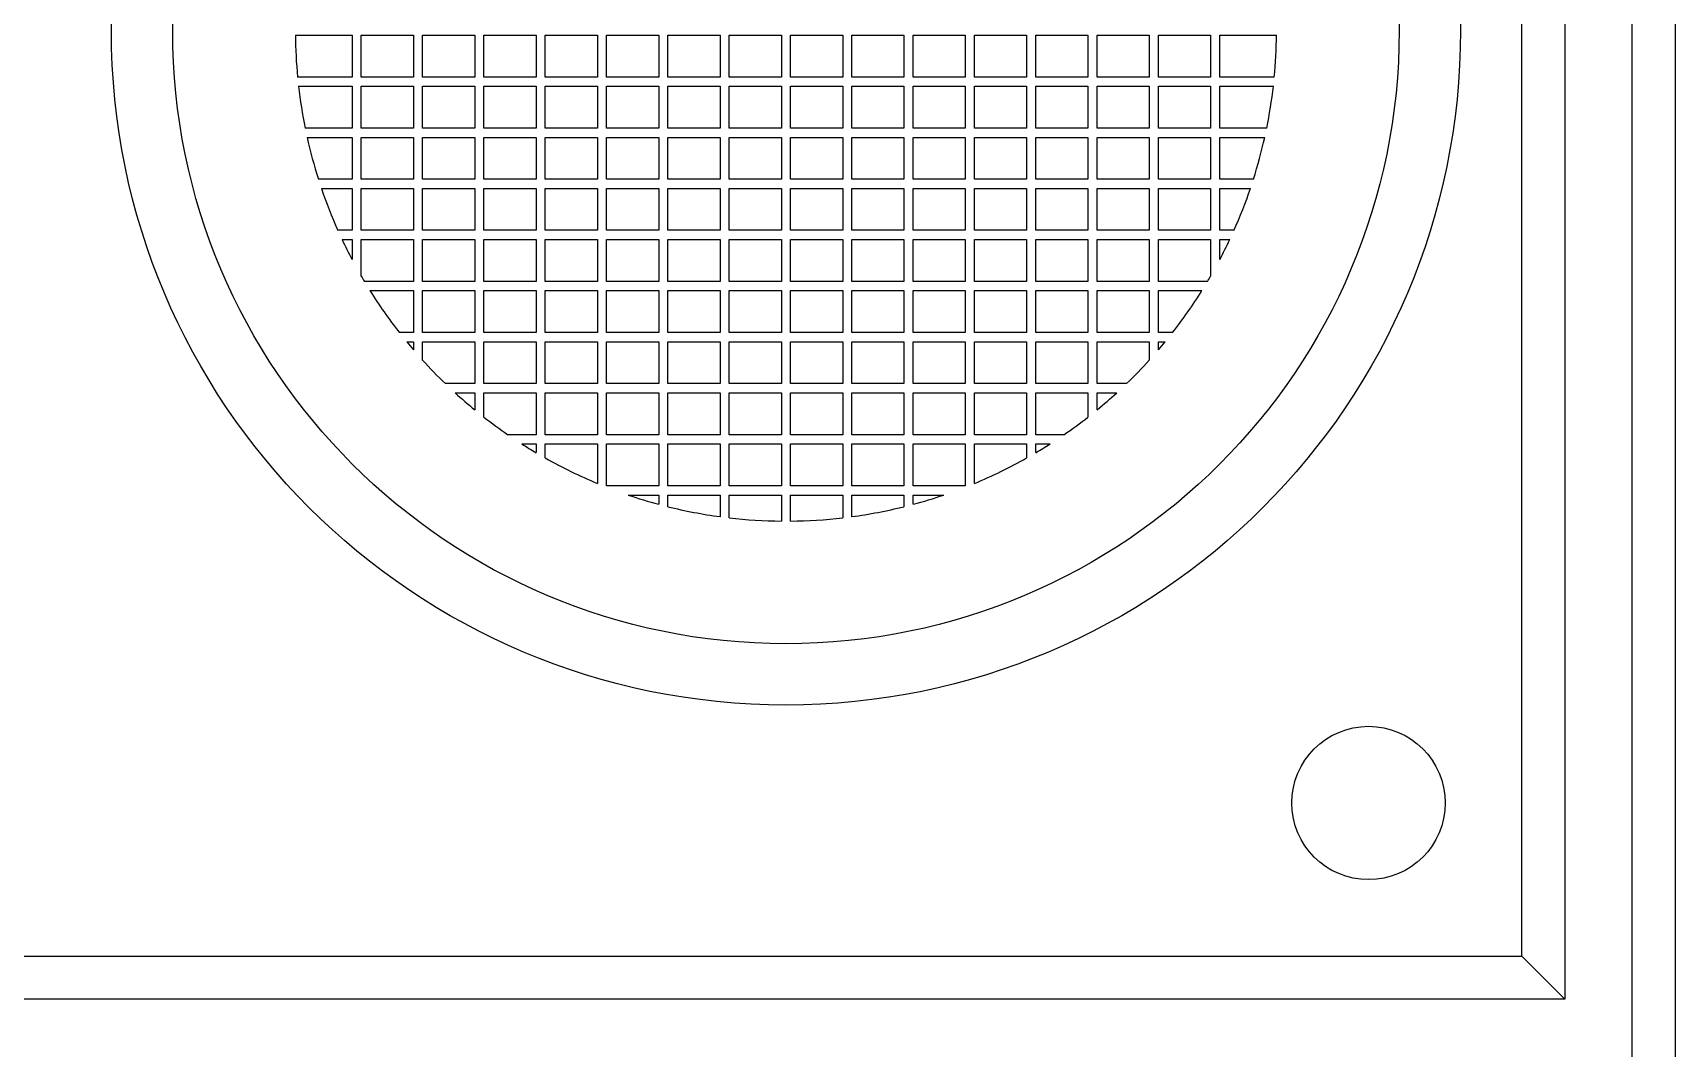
# Model space of a CAD drawing. Header units: millimetres. Extents: x -2889 to 8174, y 2447 to 8478.
# Drawn here: x 2753.904 to 2756.582, y 3469.607 to 3471.263 of the extents above; entities that cross this region are included whole.
import ezdxf

# ---------------------------------------------------------------- set-up
doc = ezdxf.new("R2010")
doc.units = ezdxf.units.MM

msp = doc.modelspace()

# ---------------------------------------------------------------- linework, layer by layer
at = {"color": 7, "linetype": 'Continuous', "lineweight": 25}
for p, q in [((2756.5119, 3448.5766), (2756.5119, 3474.4366)), ((2756.5819, 3474.4366), (2756.5819, 3448.5766)), ((2756.4019, 3472.8266), (2756.4019, 3469.6866)), ((2756.3319, 3469.7566), (2756.3319, 3472.7566)), ((2754.3319, 3471.2588), (2754.4244, 3471.2588)), ((2754.4244, 3471.2588), (2754.4244, 3471.1905)), ((2754.4394, 3471.2588), (2754.5244, 3471.2588)), ((2754.4394, 3471.1905), (2754.4394, 3471.2588)), ((2754.5244, 3471.2588), (2754.5244, 3471.1905)), ((2754.5394, 3471.2588), (2754.6244, 3471.2588)), ((2754.5394, 3471.1905), (2754.5394, 3471.2588)), ((2754.6244, 3471.2588), (2754.6244, 3471.1905)), ((2754.6394, 3471.2588), (2754.7244, 3471.2588)), ((2754.6394, 3471.1905), (2754.6394, 3471.2588)), ((2754.7244, 3471.2588), (2754.7244, 3471.1905)), ((2754.7394, 3471.2588), (2754.8244, 3471.2588)), ((2754.7394, 3471.1905), (2754.7394, 3471.2588)), ((2754.8244, 3471.2588), (2754.8244, 3471.1905)), ((2754.8394, 3471.2588), (2754.9244, 3471.2588)), ((2754.8394, 3471.1905), (2754.8394, 3471.2588)), ((2754.9244, 3471.2588), (2754.9244, 3471.1905)), ((2754.9394, 3471.2588), (2755.0244, 3471.2588)), ((2754.9394, 3471.1905), (2754.9394, 3471.2588)), ((2755.0244, 3471.2588), (2755.0244, 3471.1905)), ((2755.0394, 3471.2588), (2755.1244, 3471.2588)), ((2755.0394, 3471.1905), (2755.0394, 3471.2588)), ((2755.1244, 3471.2588), (2755.1244, 3471.1905)), ((2755.1394, 3471.2588), (2755.2244, 3471.2588)), ((2755.1394, 3471.1905), (2755.1394, 3471.2588)), ((2755.2244, 3471.2588), (2755.2244, 3471.1905)), ((2755.2394, 3471.2588), (2755.3244, 3471.2588)), ((2755.2394, 3471.1905), (2755.2394, 3471.2588)), ((2755.3244, 3471.2588), (2755.3244, 3471.1905)), ((2755.3394, 3471.2588), (2755.4244, 3471.2588)), ((2755.3394, 3471.1905), (2755.3394, 3471.2588)), ((2755.4244, 3471.2588), (2755.4244, 3471.1905)), ((2755.4394, 3471.2588), (2755.5244, 3471.2588)), ((2755.4394, 3471.1905), (2755.4394, 3471.2588)), ((2755.5244, 3471.2588), (2755.5244, 3471.1905)), ((2755.5394, 3471.2588), (2755.6244, 3471.2588)), ((2755.5394, 3471.1905), (2755.5394, 3471.2588)), ((2755.6244, 3471.2588), (2755.6244, 3471.1905)), ((2755.6394, 3471.2588), (2755.7244, 3471.2588)), ((2755.6394, 3471.1905), (2755.6394, 3471.2588)), ((2755.7244, 3471.2588), (2755.7244, 3471.1905)), ((2755.7394, 3471.2588), (2755.8244, 3471.2588)), ((2755.7394, 3471.1905), (2755.7394, 3471.2588)), ((2755.8244, 3471.2588), (2755.8244, 3471.1905)), ((2755.8394, 3471.2588), (2755.9318, 3471.2588)), ((2755.8394, 3471.1905), (2755.8394, 3471.2588)), ((2754.4244, 3471.1905), (2754.3355, 3471.1905)), ((2754.3371, 3471.1755), (2754.4244, 3471.1755)), ((2754.4244, 3471.1755), (2754.4244, 3471.1071)), ((2754.5244, 3471.1905), (2754.4394, 3471.1905)), ((2754.4394, 3471.1755), (2754.5244, 3471.1755)), ((2754.4394, 3471.1071), (2754.4394, 3471.1755)), ((2754.5244, 3471.1755), (2754.5244, 3471.1071)), ((2754.6244, 3471.1905), (2754.5394, 3471.1905)), ((2754.5394, 3471.1755), (2754.6244, 3471.1755)), ((2754.5394, 3471.1071), (2754.5394, 3471.1755)), ((2754.6244, 3471.1755), (2754.6244, 3471.1071)), ((2754.7244, 3471.1905), (2754.6394, 3471.1905)), ((2754.6394, 3471.1755), (2754.7244, 3471.1755)), ((2754.6394, 3471.1071), (2754.6394, 3471.1755)), ((2754.7244, 3471.1755), (2754.7244, 3471.1071)), ((2754.8244, 3471.1905), (2754.7394, 3471.1905)), ((2754.7394, 3471.1755), (2754.8244, 3471.1755)), ((2754.7394, 3471.1071), (2754.7394, 3471.1755)), ((2754.8244, 3471.1755), (2754.8244, 3471.1071)), ((2754.9244, 3471.1905), (2754.8394, 3471.1905)), ((2754.8394, 3471.1755), (2754.9244, 3471.1755)), ((2754.8394, 3471.1071), (2754.8394, 3471.1755)), ((2754.9244, 3471.1755), (2754.9244, 3471.1071)), ((2755.0244, 3471.1905), (2754.9394, 3471.1905)), ((2754.9394, 3471.1755), (2755.0244, 3471.1755)), ((2754.9394, 3471.1071), (2754.9394, 3471.1755)), ((2755.0244, 3471.1755), (2755.0244, 3471.1071)), ((2755.1244, 3471.1905), (2755.0394, 3471.1905)), ((2755.0394, 3471.1755), (2755.1244, 3471.1755)), ((2755.0394, 3471.1071), (2755.0394, 3471.1755)), ((2755.1244, 3471.1755), (2755.1244, 3471.1071)), ((2755.2244, 3471.1905), (2755.1394, 3471.1905)), ((2755.1394, 3471.1755), (2755.2244, 3471.1755)), ((2755.1394, 3471.1071), (2755.1394, 3471.1755)), ((2755.2244, 3471.1755), (2755.2244, 3471.1071)), ((2755.3244, 3471.1905), (2755.2394, 3471.1905)), ((2755.2394, 3471.1755), (2755.3244, 3471.1755)), ((2755.2394, 3471.1071), (2755.2394, 3471.1755)), ((2755.3244, 3471.1755), (2755.3244, 3471.1071)), ((2755.4244, 3471.1905), (2755.3394, 3471.1905)), ((2755.3394, 3471.1755), (2755.4244, 3471.1755)), ((2755.3394, 3471.1071), (2755.3394, 3471.1755)), ((2755.4244, 3471.1755), (2755.4244, 3471.1071)), ((2755.5244, 3471.1905), (2755.4394, 3471.1905)), ((2755.4394, 3471.1755), (2755.5244, 3471.1755)), ((2755.4394, 3471.1071), (2755.4394, 3471.1755)), ((2755.5244, 3471.1755), (2755.5244, 3471.1071)), ((2755.6244, 3471.1905), (2755.5394, 3471.1905)), ((2755.5394, 3471.1755), (2755.6244, 3471.1755)), ((2755.5394, 3471.1071), (2755.5394, 3471.1755)), ((2755.6244, 3471.1755), (2755.6244, 3471.1071)), ((2755.7244, 3471.1905), (2755.6394, 3471.1905)), ((2755.6394, 3471.1755), (2755.7244, 3471.1755)), ((2755.6394, 3471.1071), (2755.6394, 3471.1755)), ((2755.7244, 3471.1755), (2755.7244, 3471.1071)), ((2755.8244, 3471.1905), (2755.7394, 3471.1905)), ((2755.7394, 3471.1755), (2755.8244, 3471.1755)), ((2755.7394, 3471.1071), (2755.7394, 3471.1755)), ((2755.8244, 3471.1755), (2755.8244, 3471.1071)), ((2755.9283, 3471.1905), (2755.8394, 3471.1905)), ((2755.8394, 3471.1755), (2755.9267, 3471.1755)), ((2755.8394, 3471.1071), (2755.8394, 3471.1755)), ((2754.4244, 3471.1071), (2754.3479, 3471.1071)), ((2754.3511, 3471.0921), (2754.4244, 3471.0921)), ((2754.4244, 3471.0921), (2754.4244, 3471.0238)), ((2754.5244, 3471.1071), (2754.4394, 3471.1071)), ((2754.4394, 3471.0921), (2754.5244, 3471.0921)), ((2754.4394, 3471.0238), (2754.4394, 3471.0921)), ((2754.5244, 3471.0921), (2754.5244, 3471.0238)), ((2754.6244, 3471.1071), (2754.5394, 3471.1071)), ((2754.5394, 3471.0921), (2754.6244, 3471.0921)), ((2754.5394, 3471.0238), (2754.5394, 3471.0921)), ((2754.6244, 3471.0921), (2754.6244, 3471.0238)), ((2754.7244, 3471.1071), (2754.6394, 3471.1071)), ((2754.6394, 3471.0921), (2754.7244, 3471.0921)), ((2754.6394, 3471.0238), (2754.6394, 3471.0921)), ((2754.7244, 3471.0921), (2754.7244, 3471.0238)), ((2754.8244, 3471.1071), (2754.7394, 3471.1071)), ((2754.7394, 3471.0921), (2754.8244, 3471.0921)), ((2754.7394, 3471.0238), (2754.7394, 3471.0921)), ((2754.8244, 3471.0921), (2754.8244, 3471.0238)), ((2754.9244, 3471.1071), (2754.8394, 3471.1071)), ((2754.8394, 3471.0921), (2754.9244, 3471.0921)), ((2754.8394, 3471.0238), (2754.8394, 3471.0921)), ((2754.9244, 3471.0921), (2754.9244, 3471.0238)), ((2755.0244, 3471.1071), (2754.9394, 3471.1071)), ((2754.9394, 3471.0921), (2755.0244, 3471.0921)), ((2754.9394, 3471.0238), (2754.9394, 3471.0921)), ((2755.0244, 3471.0921), (2755.0244, 3471.0238)), ((2755.1244, 3471.1071), (2755.0394, 3471.1071)), ((2755.0394, 3471.0921), (2755.1244, 3471.0921)), ((2755.0394, 3471.0238), (2755.0394, 3471.0921)), ((2755.1244, 3471.0921), (2755.1244, 3471.0238)), ((2755.2244, 3471.1071), (2755.1394, 3471.1071)), ((2755.1394, 3471.0921), (2755.2244, 3471.0921)), ((2755.1394, 3471.0238), (2755.1394, 3471.0921)), ((2755.2244, 3471.0921), (2755.2244, 3471.0238)), ((2755.3244, 3471.1071), (2755.2394, 3471.1071)), ((2755.2394, 3471.0921), (2755.3244, 3471.0921)), ((2755.2394, 3471.0238), (2755.2394, 3471.0921)), ((2755.3244, 3471.0921), (2755.3244, 3471.0238)), ((2755.4244, 3471.1071), (2755.3394, 3471.1071)), ((2755.3394, 3471.0921), (2755.4244, 3471.0921)), ((2755.3394, 3471.0238), (2755.3394, 3471.0921)), ((2755.4244, 3471.0921), (2755.4244, 3471.0238)), ((2755.5244, 3471.1071), (2755.4394, 3471.1071)), ((2755.4394, 3471.0921), (2755.5244, 3471.0921)), ((2755.4394, 3471.0238), (2755.4394, 3471.0921)), ((2755.5244, 3471.0921), (2755.5244, 3471.0238)), ((2755.6244, 3471.1071), (2755.5394, 3471.1071)), ((2755.5394, 3471.0921), (2755.6244, 3471.0921)), ((2755.5394, 3471.0238), (2755.5394, 3471.0921)), ((2755.6244, 3471.0921), (2755.6244, 3471.0238)), ((2755.7244, 3471.1071), (2755.6394, 3471.1071)), ((2755.6394, 3471.0921), (2755.7244, 3471.0921)), ((2755.6394, 3471.0238), (2755.6394, 3471.0921)), ((2755.7244, 3471.0921), (2755.7244, 3471.0238)), ((2755.8244, 3471.1071), (2755.7394, 3471.1071)), ((2755.7394, 3471.0921), (2755.8244, 3471.0921)), ((2755.7394, 3471.0238), (2755.7394, 3471.0921)), ((2755.8244, 3471.0921), (2755.8244, 3471.0238)), ((2755.9159, 3471.1071), (2755.8394, 3471.1071)), ((2755.8394, 3471.0921), (2755.9127, 3471.0921)), ((2755.8394, 3471.0238), (2755.8394, 3471.0921)), ((2754.4244, 3471.0238), (2754.3695, 3471.0238)), ((2754.3745, 3471.0088), (2754.4244, 3471.0088)), ((2754.4244, 3471.0088), (2754.4244, 3470.9405)), ((2754.5244, 3471.0238), (2754.4394, 3471.0238)), ((2754.4394, 3471.0088), (2754.5244, 3471.0088)), ((2754.4394, 3470.9405), (2754.4394, 3471.0088)), ((2754.5244, 3471.0088), (2754.5244, 3470.9405)), ((2754.6244, 3471.0238), (2754.5394, 3471.0238)), ((2754.5394, 3471.0088), (2754.6244, 3471.0088)), ((2754.5394, 3470.9405), (2754.5394, 3471.0088)), ((2754.6244, 3471.0088), (2754.6244, 3470.9405)), ((2754.7244, 3471.0238), (2754.6394, 3471.0238)), ((2754.6394, 3471.0088), (2754.7244, 3471.0088)), ((2754.6394, 3470.9405), (2754.6394, 3471.0088)), ((2754.7244, 3471.0088), (2754.7244, 3470.9405)), ((2754.8244, 3471.0238), (2754.7394, 3471.0238)), ((2754.7394, 3471.0088), (2754.8244, 3471.0088)), ((2754.7394, 3470.9405), (2754.7394, 3471.0088)), ((2754.8244, 3471.0088), (2754.8244, 3470.9405)), ((2754.9244, 3471.0238), (2754.8394, 3471.0238)), ((2754.8394, 3471.0088), (2754.9244, 3471.0088)), ((2754.8394, 3470.9405), (2754.8394, 3471.0088)), ((2754.9244, 3471.0088), (2754.9244, 3470.9405)), ((2755.0244, 3471.0238), (2754.9394, 3471.0238)), ((2754.9394, 3471.0088), (2755.0244, 3471.0088)), ((2754.9394, 3470.9405), (2754.9394, 3471.0088)), ((2755.0244, 3471.0088), (2755.0244, 3470.9405)), ((2755.1244, 3471.0238), (2755.0394, 3471.0238)), ((2755.0394, 3471.0088), (2755.1244, 3471.0088)), ((2755.0394, 3470.9405), (2755.0394, 3471.0088)), ((2755.1244, 3471.0088), (2755.1244, 3470.9405)), ((2755.2244, 3471.0238), (2755.1394, 3471.0238)), ((2755.1394, 3471.0088), (2755.2244, 3471.0088)), ((2755.1394, 3470.9405), (2755.1394, 3471.0088)), ((2755.2244, 3471.0088), (2755.2244, 3470.9405)), ((2755.3244, 3471.0238), (2755.2394, 3471.0238)), ((2755.2394, 3471.0088), (2755.3244, 3471.0088)), ((2755.2394, 3470.9405), (2755.2394, 3471.0088)), ((2755.3244, 3471.0088), (2755.3244, 3470.9405)), ((2755.4244, 3471.0238), (2755.3394, 3471.0238)), ((2755.3394, 3471.0088), (2755.4244, 3471.0088)), ((2755.3394, 3470.9405), (2755.3394, 3471.0088)), ((2755.4244, 3471.0088), (2755.4244, 3470.9405)), ((2755.5244, 3471.0238), (2755.4394, 3471.0238)), ((2755.4394, 3471.0088), (2755.5244, 3471.0088)), ((2755.4394, 3470.9405), (2755.4394, 3471.0088)), ((2755.5244, 3471.0088), (2755.5244, 3470.9405)), ((2755.6244, 3471.0238), (2755.5394, 3471.0238)), ((2755.5394, 3471.0088), (2755.6244, 3471.0088)), ((2755.5394, 3470.9405), (2755.5394, 3471.0088)), ((2755.6244, 3471.0088), (2755.6244, 3470.9405)), ((2755.7244, 3471.0238), (2755.6394, 3471.0238)), ((2755.6394, 3471.0088), (2755.7244, 3471.0088)), ((2755.6394, 3470.9405), (2755.6394, 3471.0088)), ((2755.7244, 3471.0088), (2755.7244, 3470.9405)), ((2755.8244, 3471.0238), (2755.7394, 3471.0238)), ((2755.7394, 3471.0088), (2755.8244, 3471.0088)), ((2755.7394, 3470.9405), (2755.7394, 3471.0088)), ((2755.8244, 3471.0088), (2755.8244, 3470.9405)), ((2755.8942, 3471.0238), (2755.8394, 3471.0238)), ((2755.8394, 3471.0088), (2755.8893, 3471.0088)), ((2755.8394, 3470.9405), (2755.8394, 3471.0088)), ((2754.4244, 3470.9405), (2754.4012, 3470.9405)), ((2754.4081, 3470.9255), (2754.4244, 3470.9255)), ((2754.4244, 3470.9255), (2754.4244, 3470.8929)), ((2754.5244, 3470.9405), (2754.4394, 3470.9405)), ((2754.4394, 3470.9255), (2754.5244, 3470.9255)), ((2754.4394, 3470.8657), (2754.4394, 3470.9255)), ((2754.5244, 3470.9255), (2754.5244, 3470.8571)), ((2754.6244, 3470.9405), (2754.5394, 3470.9405)), ((2754.5394, 3470.9255), (2754.6244, 3470.9255)), ((2754.5394, 3470.8571), (2754.5394, 3470.9255)), ((2754.6244, 3470.9255), (2754.6244, 3470.8571)), ((2754.7244, 3470.9405), (2754.6394, 3470.9405)), ((2754.6394, 3470.9255), (2754.7244, 3470.9255)), ((2754.6394, 3470.8571), (2754.6394, 3470.9255)), ((2754.7244, 3470.9255), (2754.7244, 3470.8571)), ((2754.8244, 3470.9405), (2754.7394, 3470.9405)), ((2754.7394, 3470.9255), (2754.8244, 3470.9255)), ((2754.7394, 3470.8571), (2754.7394, 3470.9255)), ((2754.8244, 3470.9255), (2754.8244, 3470.8571)), ((2754.9244, 3470.9405), (2754.8394, 3470.9405)), ((2754.8394, 3470.9255), (2754.9244, 3470.9255)), ((2754.8394, 3470.8571), (2754.8394, 3470.9255)), ((2754.9244, 3470.9255), (2754.9244, 3470.8571)), ((2755.0244, 3470.9405), (2754.9394, 3470.9405)), ((2754.9394, 3470.9255), (2755.0244, 3470.9255)), ((2754.9394, 3470.8571), (2754.9394, 3470.9255)), ((2755.0244, 3470.9255), (2755.0244, 3470.8571)), ((2755.1244, 3470.9405), (2755.0394, 3470.9405)), ((2755.0394, 3470.9255), (2755.1244, 3470.9255)), ((2755.0394, 3470.8571), (2755.0394, 3470.9255)), ((2755.1244, 3470.9255), (2755.1244, 3470.8571)), ((2755.2244, 3470.9405), (2755.1394, 3470.9405)), ((2755.1394, 3470.9255), (2755.2244, 3470.9255)), ((2755.1394, 3470.8571), (2755.1394, 3470.9255)), ((2755.2244, 3470.9255), (2755.2244, 3470.8571)), ((2755.3244, 3470.9405), (2755.2394, 3470.9405)), ((2755.2394, 3470.9255), (2755.3244, 3470.9255)), ((2755.2394, 3470.8571), (2755.2394, 3470.9255)), ((2755.3244, 3470.9255), (2755.3244, 3470.8571)), ((2755.4244, 3470.9405), (2755.3394, 3470.9405)), ((2755.3394, 3470.9255), (2755.4244, 3470.9255)), ((2755.3394, 3470.8571), (2755.3394, 3470.9255)), ((2755.4244, 3470.9255), (2755.4244, 3470.8571)), ((2755.5244, 3470.9405), (2755.4394, 3470.9405)), ((2755.4394, 3470.9255), (2755.5244, 3470.9255)), ((2755.4394, 3470.8571), (2755.4394, 3470.9255)), ((2755.5244, 3470.9255), (2755.5244, 3470.8571)), ((2755.6244, 3470.9405), (2755.5394, 3470.9405)), ((2755.5394, 3470.9255), (2755.6244, 3470.9255)), ((2755.5394, 3470.8571), (2755.5394, 3470.9255)), ((2755.6244, 3470.9255), (2755.6244, 3470.8571)), ((2755.7244, 3470.9405), (2755.6394, 3470.9405)), ((2755.6394, 3470.9255), (2755.7244, 3470.9255)), ((2755.6394, 3470.8571), (2755.6394, 3470.9255)), ((2755.7244, 3470.9255), (2755.7244, 3470.8571)), ((2755.8244, 3470.9405), (2755.7394, 3470.9405)), ((2755.7394, 3470.9255), (2755.8244, 3470.9255)), ((2755.7394, 3470.8571), (2755.7394, 3470.9255)), ((2755.8244, 3470.9255), (2755.8244, 3470.8657)), ((2755.8625, 3470.9405), (2755.8394, 3470.9405)), ((2755.8394, 3470.9255), (2755.8556, 3470.9255)), ((2755.8394, 3470.8929), (2755.8394, 3470.9255)), ((2754.5244, 3470.8571), (2754.4444, 3470.8571)), ((2754.6244, 3470.8571), (2754.5394, 3470.8571)), ((2754.7244, 3470.8571), (2754.6394, 3470.8571)), ((2754.8244, 3470.8571), (2754.7394, 3470.8571)), ((2754.9244, 3470.8571), (2754.8394, 3470.8571)), ((2755.0244, 3470.8571), (2754.9394, 3470.8571)), ((2755.1244, 3470.8571), (2755.0394, 3470.8571)), ((2755.2244, 3470.8571), (2755.1394, 3470.8571)), ((2755.3244, 3470.8571), (2755.2394, 3470.8571)), ((2755.4244, 3470.8571), (2755.3394, 3470.8571)), ((2755.5244, 3470.8571), (2755.4394, 3470.8571)), ((2755.6244, 3470.8571), (2755.5394, 3470.8571)), ((2755.7244, 3470.8571), (2755.6394, 3470.8571)), ((2755.8193, 3470.8571), (2755.7394, 3470.8571)), ((2754.4536, 3470.8421), (2754.5244, 3470.8421)), ((2754.5244, 3470.8421), (2754.5244, 3470.7738)), ((2754.5394, 3470.8421), (2754.6244, 3470.8421)), ((2754.5394, 3470.7738), (2754.5394, 3470.8421)), ((2754.6244, 3470.8421), (2754.6244, 3470.7738)), ((2754.6394, 3470.8421), (2754.7244, 3470.8421)), ((2754.6394, 3470.7738), (2754.6394, 3470.8421)), ((2754.7244, 3470.8421), (2754.7244, 3470.7738)), ((2754.7394, 3470.8421), (2754.8244, 3470.8421)), ((2754.7394, 3470.7738), (2754.7394, 3470.8421)), ((2754.8244, 3470.8421), (2754.8244, 3470.7738)), ((2754.8394, 3470.8421), (2754.9244, 3470.8421)), ((2754.8394, 3470.7738), (2754.8394, 3470.8421)), ((2754.9244, 3470.8421), (2754.9244, 3470.7738)), ((2754.9394, 3470.8421), (2755.0244, 3470.8421)), ((2754.9394, 3470.7738), (2754.9394, 3470.8421)), ((2755.0244, 3470.8421), (2755.0244, 3470.7738)), ((2755.0394, 3470.8421), (2755.1244, 3470.8421)), ((2755.0394, 3470.7738), (2755.0394, 3470.8421)), ((2755.1244, 3470.8421), (2755.1244, 3470.7738)), ((2755.1394, 3470.8421), (2755.2244, 3470.8421)), ((2755.1394, 3470.7738), (2755.1394, 3470.8421)), ((2755.2244, 3470.8421), (2755.2244, 3470.7738)), ((2755.2394, 3470.8421), (2755.3244, 3470.8421)), ((2755.2394, 3470.7738), (2755.2394, 3470.8421)), ((2755.3244, 3470.8421), (2755.3244, 3470.7738)), ((2755.3394, 3470.8421), (2755.4244, 3470.8421)), ((2755.3394, 3470.7738), (2755.3394, 3470.8421)), ((2755.4244, 3470.8421), (2755.4244, 3470.7738)), ((2755.4394, 3470.8421), (2755.5244, 3470.8421)), ((2755.4394, 3470.7738), (2755.4394, 3470.8421)), ((2755.5244, 3470.8421), (2755.5244, 3470.7738)), ((2755.5394, 3470.8421), (2755.6244, 3470.8421)), ((2755.5394, 3470.7738), (2755.5394, 3470.8421)), ((2755.6244, 3470.8421), (2755.6244, 3470.7738)), ((2755.6394, 3470.8421), (2755.7244, 3470.8421)), ((2755.6394, 3470.7738), (2755.6394, 3470.8421)), ((2755.7244, 3470.8421), (2755.7244, 3470.7738)), ((2755.7394, 3470.8421), (2755.8102, 3470.8421)), ((2755.7394, 3470.7738), (2755.7394, 3470.8421)), ((2754.5244, 3470.7738), (2754.5014, 3470.7738)), ((2754.6244, 3470.7738), (2754.5394, 3470.7738)), ((2754.7244, 3470.7738), (2754.6394, 3470.7738)), ((2754.8244, 3470.7738), (2754.7394, 3470.7738)), ((2754.9244, 3470.7738), (2754.8394, 3470.7738)), ((2755.0244, 3470.7738), (2754.9394, 3470.7738)), ((2755.1244, 3470.7738), (2755.0394, 3470.7738)), ((2755.2244, 3470.7738), (2755.1394, 3470.7738)), ((2755.3244, 3470.7738), (2755.2394, 3470.7738)), ((2755.4244, 3470.7738), (2755.3394, 3470.7738)), ((2755.5244, 3470.7738), (2755.4394, 3470.7738)), ((2755.6244, 3470.7738), (2755.5394, 3470.7738)), ((2755.7244, 3470.7738), (2755.6394, 3470.7738)), ((2755.7623, 3470.7738), (2755.7394, 3470.7738)), ((2754.5135, 3470.7588), (2754.5244, 3470.7588)), ((2754.5244, 3470.7588), (2754.5244, 3470.7458)), ((2754.5394, 3470.7588), (2754.6244, 3470.7588)), ((2754.5394, 3470.7288), (2754.5394, 3470.7588)), ((2754.6244, 3470.7588), (2754.6244, 3470.6905)), ((2754.6394, 3470.7588), (2754.7244, 3470.7588)), ((2754.6394, 3470.6905), (2754.6394, 3470.7588)), ((2754.7244, 3470.7588), (2754.7244, 3470.6905)), ((2754.7394, 3470.7588), (2754.8244, 3470.7588)), ((2754.7394, 3470.6905), (2754.7394, 3470.7588)), ((2754.8244, 3470.7588), (2754.8244, 3470.6905)), ((2754.8394, 3470.7588), (2754.9244, 3470.7588)), ((2754.8394, 3470.6905), (2754.8394, 3470.7588)), ((2754.9244, 3470.7588), (2754.9244, 3470.6905)), ((2754.9394, 3470.7588), (2755.0244, 3470.7588)), ((2754.9394, 3470.6905), (2754.9394, 3470.7588)), ((2755.0244, 3470.7588), (2755.0244, 3470.6905)), ((2755.0394, 3470.7588), (2755.1244, 3470.7588)), ((2755.0394, 3470.6905), (2755.0394, 3470.7588)), ((2755.1244, 3470.7588), (2755.1244, 3470.6905)), ((2755.1394, 3470.7588), (2755.2244, 3470.7588)), ((2755.1394, 3470.6905), (2755.1394, 3470.7588)), ((2755.2244, 3470.7588), (2755.2244, 3470.6905)), ((2755.2394, 3470.7588), (2755.3244, 3470.7588)), ((2755.2394, 3470.6905), (2755.2394, 3470.7588)), ((2755.3244, 3470.7588), (2755.3244, 3470.6905)), ((2755.3394, 3470.7588), (2755.4244, 3470.7588)), ((2755.3394, 3470.6905), (2755.3394, 3470.7588)), ((2755.4244, 3470.7588), (2755.4244, 3470.6905)), ((2755.4394, 3470.7588), (2755.5244, 3470.7588)), ((2755.4394, 3470.6905), (2755.4394, 3470.7588)), ((2755.5244, 3470.7588), (2755.5244, 3470.6905)), ((2755.5394, 3470.7588), (2755.6244, 3470.7588)), ((2755.5394, 3470.6905), (2755.5394, 3470.7588)), ((2755.6244, 3470.7588), (2755.6244, 3470.6905)), ((2755.6394, 3470.7588), (2755.7244, 3470.7588)), ((2755.6394, 3470.6905), (2755.6394, 3470.7588)), ((2755.7244, 3470.7588), (2755.7244, 3470.7288)), ((2755.7394, 3470.7588), (2755.7503, 3470.7588)), ((2755.7394, 3470.7458), (2755.7394, 3470.7588)), ((2754.6244, 3470.6905), (2754.5765, 3470.6905)), ((2754.7244, 3470.6905), (2754.6394, 3470.6905)), ((2754.8244, 3470.6905), (2754.7394, 3470.6905)), ((2754.9244, 3470.6905), (2754.8394, 3470.6905)), ((2755.0244, 3470.6905), (2754.9394, 3470.6905)), ((2755.1244, 3470.6905), (2755.0394, 3470.6905)), ((2755.2244, 3470.6905), (2755.1394, 3470.6905)), ((2755.3244, 3470.6905), (2755.2394, 3470.6905)), ((2755.4244, 3470.6905), (2755.3394, 3470.6905)), ((2755.5244, 3470.6905), (2755.4394, 3470.6905)), ((2755.6244, 3470.6905), (2755.5394, 3470.6905)), ((2755.6872, 3470.6905), (2755.6394, 3470.6905)), ((2754.5925, 3470.6755), (2754.6244, 3470.6755)), ((2754.6244, 3470.6755), (2754.6244, 3470.6479)), ((2754.6394, 3470.6755), (2754.7244, 3470.6755)), ((2754.6394, 3470.6359), (2754.6394, 3470.6755)), ((2754.7244, 3470.6755), (2754.7244, 3470.6071)), ((2754.7394, 3470.6755), (2754.8244, 3470.6755)), ((2754.7394, 3470.6071), (2754.7394, 3470.6755)), ((2754.8244, 3470.6755), (2754.8244, 3470.6071)), ((2754.8394, 3470.6755), (2754.9244, 3470.6755)), ((2754.8394, 3470.6071), (2754.8394, 3470.6755)), ((2754.9244, 3470.6755), (2754.9244, 3470.6071)), ((2754.9394, 3470.6755), (2755.0244, 3470.6755)), ((2754.9394, 3470.6071), (2754.9394, 3470.6755)), ((2755.0244, 3470.6755), (2755.0244, 3470.6071)), ((2755.0394, 3470.6755), (2755.1244, 3470.6755)), ((2755.0394, 3470.6071), (2755.0394, 3470.6755)), ((2755.1244, 3470.6755), (2755.1244, 3470.6071)), ((2755.1394, 3470.6755), (2755.2244, 3470.6755)), ((2755.1394, 3470.6071), (2755.1394, 3470.6755)), ((2755.2244, 3470.6755), (2755.2244, 3470.6071)), ((2755.2394, 3470.6755), (2755.3244, 3470.6755)), ((2755.2394, 3470.6071), (2755.2394, 3470.6755)), ((2755.3244, 3470.6755), (2755.3244, 3470.6071)), ((2755.3394, 3470.6755), (2755.4244, 3470.6755)), ((2755.3394, 3470.6071), (2755.3394, 3470.6755)), ((2755.4244, 3470.6755), (2755.4244, 3470.6071)), ((2755.4394, 3470.6755), (2755.5244, 3470.6755)), ((2755.4394, 3470.6071), (2755.4394, 3470.6755)), ((2755.5244, 3470.6755), (2755.5244, 3470.6071)), ((2755.5394, 3470.6755), (2755.6244, 3470.6755)), ((2755.5394, 3470.6071), (2755.5394, 3470.6755)), ((2755.6244, 3470.6755), (2755.6244, 3470.6359)), ((2755.6394, 3470.6755), (2755.6712, 3470.6755)), ((2755.6394, 3470.6479), (2755.6394, 3470.6755)), ((2754.7244, 3470.6071), (2754.6786, 3470.6071)), ((2754.8244, 3470.6071), (2754.7394, 3470.6071)), ((2754.9244, 3470.6071), (2754.8394, 3470.6071)), ((2755.0244, 3470.6071), (2754.9394, 3470.6071)), ((2755.1244, 3470.6071), (2755.0394, 3470.6071)), ((2755.2244, 3470.6071), (2755.1394, 3470.6071)), ((2755.3244, 3470.6071), (2755.2394, 3470.6071)), ((2755.4244, 3470.6071), (2755.3394, 3470.6071)), ((2755.5244, 3470.6071), (2755.4394, 3470.6071)), ((2755.5852, 3470.6071), (2755.5394, 3470.6071)), ((2754.7012, 3470.5921), (2754.7244, 3470.5921)), ((2754.7244, 3470.5921), (2754.7244, 3470.5779)), ((2754.7394, 3470.5921), (2754.8244, 3470.5921)), ((2754.7394, 3470.5692), (2754.7394, 3470.5921)), ((2754.8244, 3470.5921), (2754.8244, 3470.5278)), ((2754.8394, 3470.5921), (2754.9244, 3470.5921)), ((2754.8394, 3470.5238), (2754.8394, 3470.5921)), ((2754.9244, 3470.5921), (2754.9244, 3470.5238)), ((2754.9394, 3470.5921), (2755.0244, 3470.5921)), ((2754.9394, 3470.5238), (2754.9394, 3470.5921)), ((2755.0244, 3470.5921), (2755.0244, 3470.5238)), ((2755.0394, 3470.5238), (2755.0394, 3470.5921)), ((2755.0394, 3470.5921), (2755.1244, 3470.5921)), ((2755.1244, 3470.5921), (2755.1244, 3470.5238)), ((2755.1394, 3470.5921), (2755.2244, 3470.5921)), ((2755.1394, 3470.5238), (2755.1394, 3470.5921)), ((2755.2244, 3470.5921), (2755.2244, 3470.5238)), ((2755.2394, 3470.5238), (2755.2394, 3470.5921)), ((2755.2394, 3470.5921), (2755.3244, 3470.5921)), ((2755.3244, 3470.5921), (2755.3244, 3470.5238)), ((2755.3394, 3470.5921), (2755.4244, 3470.5921)), ((2755.3394, 3470.5238), (2755.3394, 3470.5921)), ((2755.4244, 3470.5921), (2755.4244, 3470.5238)), ((2755.4394, 3470.5921), (2755.5244, 3470.5921)), ((2755.4394, 3470.5278), (2755.4394, 3470.5921)), ((2755.5244, 3470.5921), (2755.5244, 3470.5692)), ((2755.5394, 3470.5921), (2755.5626, 3470.5921)), ((2755.5394, 3470.5779), (2755.5394, 3470.5921)), ((2754.9244, 3470.5238), (2754.8394, 3470.5238)), ((2755.0244, 3470.5238), (2754.9394, 3470.5238)), ((2755.1244, 3470.5238), (2755.0394, 3470.5238)), ((2755.2244, 3470.5238), (2755.1394, 3470.5238)), ((2755.3244, 3470.5238), (2755.2394, 3470.5238)), ((2755.4244, 3470.5238), (2755.3394, 3470.5238)), ((2754.8746, 3470.5088), (2754.9244, 3470.5088)), ((2754.9244, 3470.5088), (2754.9244, 3470.4937)), ((2754.9394, 3470.5088), (2755.0244, 3470.5088)), ((2754.9394, 3470.4898), (2754.9394, 3470.5088)), ((2755.0244, 3470.5088), (2755.0244, 3470.4735)), ((2755.0394, 3470.5088), (2755.1244, 3470.5088)), ((2755.0394, 3470.4717), (2755.0394, 3470.5088)), ((2755.1244, 3470.5088), (2755.1244, 3470.4663)), ((2755.1394, 3470.5088), (2755.2244, 3470.5088)), ((2755.1394, 3470.4663), (2755.1394, 3470.5088)), ((2755.2244, 3470.5088), (2755.2244, 3470.4717)), ((2755.2394, 3470.5088), (2755.3244, 3470.5088)), ((2755.2394, 3470.4735), (2755.2394, 3470.5088)), ((2755.3244, 3470.5088), (2755.3244, 3470.4898)), ((2755.3394, 3470.5088), (2755.3892, 3470.5088)), ((2755.3394, 3470.4937), (2755.3394, 3470.5088)), ((2751.3319, 3469.7566), (2756.3319, 3469.7566)), ((2756.3319, 3469.7566), (2756.4019, 3469.6866)), ((2756.4019, 3469.6866), (2751.2619, 3469.6866))]:
    msp.add_line(p, q, dxfattribs=at)
for centre, radius in [((2755.1319, 3471.2663), 1.1), ((2755.1319, 3471.2663), 1), ((2756.0819, 3470.0066), 0.125)]:
    msp.add_circle(centre, radius, dxfattribs=at)
for start, end in [(180.5372, 185.4393), (354.5607, 359.4628), (186.5195, 191.4761), (348.5239, 353.4805), (192.5745, 197.6454), (342.3546, 347.4255), (198.7764, 204.0348), (335.9652, 341.2236), (205.2166, 207.8253), (332.1747, 334.7834), (210.0459, 210.761), (329.239, 329.9541), (212.0195, 217.9973), (322.0027, 327.9805), (219.3736, 220.5909), (319.4091, 320.6264), (222.2153, 226.0373), (313.9627, 317.7847), (227.6073, 230.6264), (309.3736, 312.3927), (232.0027, 235.483), (304.517, 307.9973), (237.4272, 239.3778), (300.6222, 302.5728), (240.6183, 247.3951), (292.6049, 299.3817), (251.2402, 254.967), (285.033, 288.7598), (256.0766, 262.2775), (263.3603, 269.4628), (270.5372, 276.6397), (277.7225, 283.9234)]:
    msp.add_arc((2755.1319, 3471.2663), 0.8, start, end, dxfattribs=at)

doc.saveas('drawing.dxf')
